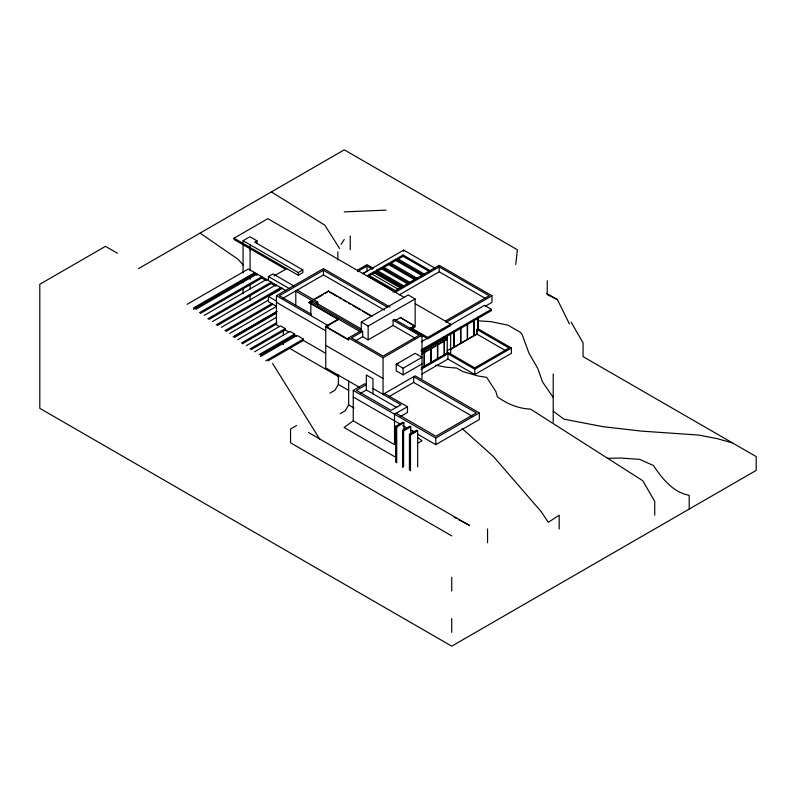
<?xml version="1.0" encoding="UTF-8"?>
<svg xmlns="http://www.w3.org/2000/svg" width="796" height="796" viewBox="0 0 796 796"><rect width="100%" height="100%" fill="white"/><g stroke="black" fill="none" stroke-linecap="round" stroke-linejoin="round"><path stroke-width="1.19" d="M515.758 264.521L517.4 249.785L344.27 149.837L138.504 268.63M338.35 374.906L338.35 384.428L334.957 390.229L329.932 393.134M348.668 381.125L348.668 404.945L345.275 410.746L340.25 413.651M341.056 244.481L344.27 239.447M372.966 388.538L400.945 404.686L391.095 410.368L356.489 390.388L366.329 384.707L364.707 383.772L353.245 390.388L353.245 420.835L344.081 427.482L394.517 456.596M235.109 335.743L276.859 311.535M285.704 269.327L234.044 239.506L234.044 238.183L267.854 218.661L404.438 297.515M243.069 272.938L243.069 240.71L249.944 236.74L256.969 240.8L256.969 243.476M256.969 240.8L254.67 242.123L302.818 269.914L302.818 272.59L298.231 275.237L234.044 238.183M187.12 304.321L248.372 268.949L286.142 290.759M193.458 307.982L254.71 272.62L254.71 273.943L193.458 309.306M195.826 309.345L257.078 273.983L257.078 275.307M199.468 312.689L261.794 276.71L261.794 278.033L200.542 313.395M268.431 280.53L268.431 276.53L273.008 273.884L293.853 285.913M204.194 315.415L266.521 279.436M274.073 275.953L286.769 268.62M207.846 318.768L271.247 282.162L271.247 283.485L208.92 319.465M212.562 321.494L275.963 284.888M243.069 240.71L298.231 272.56L302.818 269.914M216.214 324.838L280.69 287.615L280.69 288.938L217.288 325.544M229.696 333.415L276.52 306.38L268.431 301.714L268.431 296.42L282.689 288.182M221.338 327.335L268.332 300.201M279.495 326.629L276.451 324.877L276.451 295.754L323.445 268.62L390.02 307.057M387.592 307.316L323.445 270.282L279.326 295.754L311.246 314.181M224.969 330.688L271.794 303.654M282.56 298.52L323.445 274.918L384.378 310.092M226.064 331.385L273.048 304.251M295.804 305.266L295.804 291.167L297.376 290.251L317.733 302.012L317.733 304.361M233.069 336.917L277.018 311.554M234.442 337.454L276.093 313.405M357.414 270.192L367.006 264.65L373.354 268.312M237.755 339.673L276.321 317.405M357.434 271.585L367.006 266.063L372.389 269.167M359.374 387.304L325.743 367.891L325.743 326.34L338.35 319.067L338.35 319.574L309.067 302.669L311.216 300.918M313.365 299.674L328.42 290.988L372.1 316.201M310.838 315.604L310.838 301.505L312.281 300.679M309.067 302.669L311.216 301.435M315.514 298.948L323.047 294.6M325.196 293.366L327.345 292.122M241.407 343.016L276.759 322.609M362.747 273.645L367.006 271.187L367.006 266.063M362.797 273.695L403.681 250.093L434.915 268.123M242.481 343.723L276.829 323.892M316.161 302.918L317.733 302.012M246.342 345.623L280.51 325.892L285.237 328.619L285.237 329.942L251.068 349.673M402 287.565L374.309 271.575L368.379 275.008L396.07 290.988L398.04 289.844M407.204 284.56L409.184 283.416L381.503 267.426L375.563 270.859L403.254 286.839M416.368 279.267L388.687 263.277L382.747 266.71L410.438 282.689M420.596 276.829L423.562 275.118L395.871 259.128L389.94 262.561L417.621 278.54M430.745 270.968L403.055 254.989L397.124 258.411L424.815 274.391M369.364 275.754L374.309 272.899L400.935 288.271M376.558 271.605L381.503 268.75L408.119 284.122M383.742 267.456L388.687 264.6L415.303 279.973M390.926 263.307L395.871 260.461L422.497 275.824M397.124 259.735L403.055 256.312L429.681 271.675M250.004 348.966L285.237 328.619M254.531 351.802L289.963 331.345L294.679 334.071L294.679 335.395L260.332 355.235M259.257 354.528L294.679 334.071M260.501 356.538L297.047 335.434L303.385 339.096L303.385 340.429L267.963 360.877M265.824 360.787L303.385 339.096M338.35 319.574L325.743 326.858L348.668 340.091L348.668 337.882L361.275 330.609L361.275 322.091L408.268 294.958L415.144 298.928L415.144 326.858L412.278 328.509L412.278 329.833L427.75 338.768L450.675 325.534L450.675 324.211L415.194 303.724M392.955 292.023L439.213 265.317L491.948 295.754L491.948 302.371L485.56 306.062M411.433 282.122L413.403 280.978M427.78 272.68L429.75 271.535M395.105 292.371L439.213 266.899L489.192 295.754L445.491 320.987M399.413 294.779L439.213 271.794L484.943 298.192M361.275 322.091L368.15 326.061L415.144 298.928M362.687 336.708L362.687 331.425L351.494 337.882L383.055 356.101L419.194 335.235L393.095 320.171L393.095 325.455L368.15 339.862L362.687 336.708L355.563 340.817M393.095 320.171L394.517 319.355L422.019 335.235L422.019 378.478M395.503 320.45L400.478 317.574L414.547 325.703L409.582 329.116M409.582 328.569L414.547 325.703M348.668 337.882L383.055 357.742L422.019 335.235M421.283 336.549L423.412 335.315M445.889 322.34L491.948 295.754M412.278 328.509L427.75 337.444L450.675 324.211M421.283 341.842L430.895 336.29M433.044 335.056L435.183 333.822M438.397 331.962L440.546 330.728M442.685 329.484L445.899 327.634M448.048 326.39L484.495 305.346L491.371 309.326L491.371 310.649L421.124 351.205M421.124 349.882L491.371 309.326M421.98 351.524L424.119 350.29L424.119 349.364M424.377 350.14L430.805 346.429L430.805 345.205M437.74 342.419L444.168 338.708L444.168 336.877M447.243 336.937L444.427 338.559L444.427 336.728M421.98 351.822L424.119 350.588L424.119 352.419L421.98 353.663M447.243 337.235L444.427 338.857L444.427 340.698L447.243 339.076M296.51 425.571L290.54 429.024L290.54 442.805L451.73 535.867M421.98 353.961L424.119 352.718L424.119 366.379L421.98 367.613M447.243 339.375L444.427 340.996L444.427 354.658L447.243 353.026M398.597 363.712L396.229 364.25L403.114 368.22L422.019 357.295L415.144 353.325L396.229 364.25L396.229 370.866L403.114 374.836L422.019 363.921M360.419 393.393L366.329 389.98L396.736 407.532M505.868 350.797L477.013 334.141L477.013 329.524L478.187 328.848L511.43 348.031L511.43 353.325L474.754 374.508L447.959 359.036L421.95 374.06M447.044 350.797L450.675 348.698M449.64 349.583L453.919 347.106L453.919 331.325M450.596 349.394L477.013 334.141M421.691 368.08L447.243 353.325L474.754 369.215L511.43 348.031M421.054 369.284L447.959 353.742L447.959 359.036M388.866 396.726L413.641 382.428L472.068 416.159M400.259 416.616L407.482 412.447L407.482 406.726L394.517 414.209L394.517 444.656L353.245 420.835M395.662 462.227L395.662 426.367L402.826 422.228L403.89 422.845L403.89 429.87M395.662 426.367L396.726 426.984L403.89 422.845M402.547 467.431L402.547 430.337L409.711 426.208L410.776 426.815L410.776 433.85M402.547 430.337L403.612 430.954L410.776 426.815M409.433 470.177L409.433 434.317L416.597 430.178L417.661 430.795L417.661 466.864M409.433 434.317L410.497 434.934L417.661 430.795M417.791 443.163L422.019 440.715L417.442 437.392M353.245 390.388L435.78 438.039L479.331 412.885L479.331 419.502L435.78 444.656L417.661 434.198M344.27 211.875L385.99 210.124M607.428 458.347L620.582 458.038L639.715 459.372L653.486 465.551C662.023 478.446 673.147 492.525 689.197 495.281L689.197 509.062M478.107 320.788L491.261 321.693L508.097 325.226L520.345 332.3L522.186 334.648L528.922 353.096L537.937 368.797L542.534 381.971L553.22 397.403M435.78 365.215L446.118 367.205L456.824 368.08L462.954 371.623L478.257 376.04L486.674 377.364L495.858 391.503L497.381 396.796C507.171 403.9 518.246 408.617 530.534 409.104L642.77 480.724L654.71 501.4L654.71 515.191M732.4 442.855L717.007 438.606L698.639 435.074L641.248 431.094L602.98 426.676L563.956 419.164L553.22 411.194M569.419 323.952L557.429 299.614L547.25 294.6L547.25 280.809M454.337 517.37L456.526 518.534M458.705 519.698L469.64 525.529L308.45 432.467M546.663 293.435L557.429 299.614M271.386 191.916L324.838 225.198L339.623 248.571M376.528 270.152L404.04 286.033M477.013 329.524L509.072 348.031L474.754 367.851L447.193 351.931M376.687 271.655L403.592 287.177M371.304 273.675L398.209 289.207M367.125 275.724L394.816 291.714M414.547 326.241L400.478 317.574M393.095 325.455L415.014 338.111M329.484 292.112L336.937 296.42M339.076 297.654L341.205 298.878M343.335 300.112L346.529 301.963M348.658 303.186L350.787 304.42M352.926 305.644L360.379 309.952M362.508 311.186L369.971 315.495M295.804 291.167L361.653 329.186M268.431 276.53L289.266 288.56M310.838 301.505L362.687 331.425M309.067 302.162L360.2 331.673M254.71 273.943L256.282 274.849M261.794 278.033L266.521 280.759M271.247 283.485L275.963 286.212M276.451 295.754L328.867 326.022M479.331 412.885L415.144 375.831L383.055 394.358L383.055 357.742M325.743 326.34L348.668 339.574M268.431 296.42L276.759 301.226M276.451 302.371L325.654 330.778M325.743 345.384L383.055 378.478M285.237 329.942L289.018 332.131M294.679 335.395L296.261 336.31M303.385 340.429L325.634 353.265M384.558 393.483L407.482 406.726M289.734 348.419L338.817 376.767M396.129 413.273L435.89 436.228L476.316 412.885L413.641 376.697L413.641 382.428M117.41 253.237L105.47 246.342L39.8 284.252L39.8 408.338L451.73 646.163L756.2 470.386L756.2 456.596L583.07 356.638L583.07 342.857L571.13 322.171M338.35 384.428L348.767 390.448M353.245 397.005L399.711 423.83M402.826 425.631L406.806 427.93M410.776 430.218L414.656 432.457M348.668 404.945L354.011 408.04M200.055 233.099L237.974 259.217L243.327 265.128M462.048 428.507L493.52 456.596L541.28 511.738L548.275 522.345L559.19 515.191L559.19 528.972M319.813 439.312L272.63 363.533M250.083 247.447L250.252 249.894M553.22 373.871L553.22 422.129M487.55 528.972L487.55 542.763M478.187 316.689L478.187 328.848M477.928 317.524L477.928 328.698L476.754 329.375L476.754 333.932L474.227 335.385L474.227 319.604M474.754 369.215L474.754 374.508M473.968 320.967L473.968 335.534L467.541 339.245L467.541 323.465M467.282 323.614L467.282 339.394L460.864 343.106L460.864 327.315M460.605 327.464L460.605 343.255L454.178 346.957L454.178 331.176M451.73 577.229L451.73 591.02M451.73 618.591L451.73 632.382M450.675 333.872L450.675 353.315M447.243 335.096L447.243 353.325M439.213 266.899L439.213 271.794M437.482 341.355L437.482 342.569L431.064 346.28L431.064 344.439M435.78 438.039L435.78 444.656M427.75 337.444L427.75 338.768M412.855 430.497L412.855 432.875M410.497 434.934L410.497 470.794M403.681 250.093L403.681 251.417M403.612 430.954L403.612 466.814M403.114 368.22L403.114 374.836M403.055 254.989L403.055 256.312M396.726 426.984L396.726 462.834M395.871 259.128L395.871 260.461M388.687 263.277L388.687 264.6M381.503 267.426L381.503 268.75M374.309 271.575L374.309 272.899M372.966 393.811L372.966 378.846L366.329 375.015L366.329 389.98M368.15 326.061L368.15 339.862M350.24 236.004L350.24 249.785M337.842 251.854L337.842 260.023M328.42 290.988L328.42 291.505M323.445 270.282L323.445 274.918M298.231 272.56L298.231 275.237M283.326 330.43L283.326 335.196M283.326 341.156L283.326 344.728M250.083 244.77L250.083 270.799M250.083 275.715L250.083 279.396M250.083 284.311L250.083 289.237M250.083 295.376L250.083 300.291M243.069 280.311L243.069 282.759M243.069 288.898L243.069 293.804M430.805 346.728L424.377 350.439L424.377 352.27L430.805 348.568L430.805 346.728M437.482 342.867L431.064 346.578L431.064 348.419L437.482 344.708L437.482 342.867M444.168 339.006L437.74 342.718L437.74 344.559L444.168 340.847L444.168 339.006M430.805 348.867L424.377 352.568L424.377 366.23L430.805 362.518L430.805 348.867M437.482 345.006L431.064 348.718L431.064 362.369L437.482 358.668L437.482 345.006M444.168 341.146L437.74 344.857L437.74 358.518L444.168 354.807L444.168 341.146"/></g></svg>
